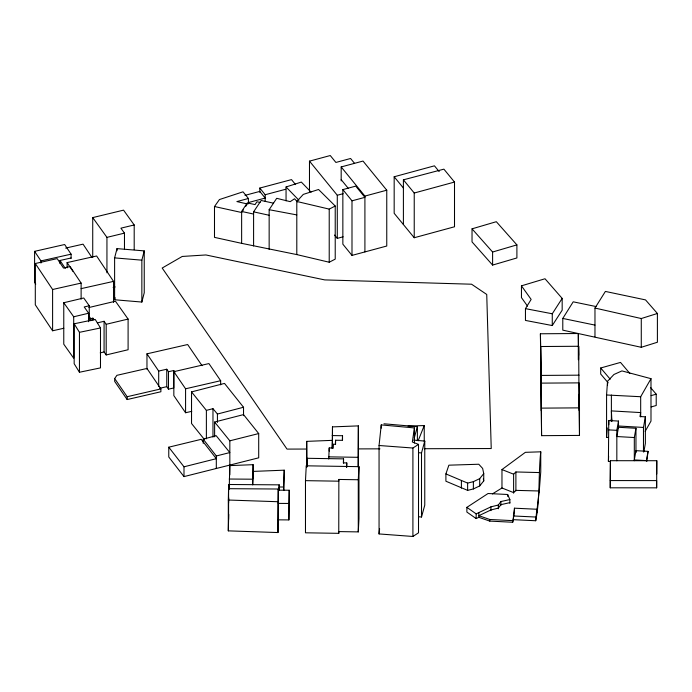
<?xml version="1.0" encoding="UTF-8"?>
<svg xmlns="http://www.w3.org/2000/svg" width="692" height="692" viewBox="0 0 692 692"><rect width="100%" height="100%" fill="white"/><g stroke="black" fill="none" stroke-linecap="round" stroke-linejoin="round"><path stroke-width="1.04" d="M656.647 487.834L656.777 460.716L610.405 460.699L610.249 480.568L610.249 487.808L656.647 487.834L656.647 480.594L610.249 480.568M610.249 487.808L610.405 460.699M656.734 473.994L656.777 460.716M358.093 466.892L358.361 425.883L332.489 426.895L332.186 448.338M277.968 532.555L278.253 489.019L228.585 488.682L228.308 500.031L228.308 530.859L277.968 532.555L278.253 489.019M228.585 503.058L228.715 497.903M228.94 488.621L229.043 484.495L279.196 484.85L279.196 489.988M228.308 530.859L228.715 514.355M279.196 484.85L279.075 490.178L289.221 490.239L288.884 519.917L278.253 519.839M279.265 489.815L279.334 486.995L283.625 487.012L284.23 470.179L253.116 471.408L252.718 484.893M288.884 519.917L289.221 490.239M252.684 484.331L253.116 464.678L229.787 465.612L229.208 489.305M283.815 490.412L284.23 470.179M332.221 448.053L332.489 440.346L306.703 441.366L306.703 467.187M610.517 461.495L608.406 461.382L608.77 420.511L618.492 421.073L618.492 428.417M608.406 461.382L608.614 456.175M332.186 435.571L342.523 435.726L342.28 440.337L335.568 440.233L335.369 444.299L332.964 444.255L332.765 447.992L329.21 447.932L328.735 458.986M306.418 466.607L306.867 458.294L343.543 458.874L343.336 462.879L346.77 462.939L346.77 467.221M305.475 480.655L306.253 465.811L358.966 466.659L358.966 518.81L358.274 531.897L338.855 531.594L338.76 533.333L305.475 532.805L305.475 480.655L338.76 481.182L338.855 479.444L358.274 479.755L358.966 466.659M346.545 467.187L346.77 462.939M608.493 437.43L606.573 437.413L606.573 394.985L607.515 381.327L613.951 374.484L621.944 370.912L650.99 378.671L650.99 421.091L645.16 431.358M606.573 437.413L607.221 427.95M509.866 503.318L509.866 499.555L507.668 494.495L488.05 493.517L466.875 507.357L466.875 512.063L476.157 518.567L478.847 517.313L489.789 521.102L512.703 522.252L513.3 519.675L535.712 520.739C540.288 497.981 538.22 474.773 540.755 451.815L525.358 452.334L501.968 469.565L501.968 488.543M539.137 492.592L540.755 471.858L540.755 451.815M414.43 427.933L412.337 441.972L418.513 444.394L418.513 532.831L412.908 536.464L379.06 533.939L379.06 445.501L381.24 424.914L414.43 427.933L414.43 443.027M379.06 533.939L379.605 528.792M536.862 511.353L539.137 490.983L515.895 490.368L513.611 492.609L501.968 487.99L492.401 493.915M513.3 519.675L514.459 508.188L536.862 509.251L536.862 512.962M514.459 510.281L512.703 522.252M535.712 520.739L536.862 509.251M634.313 437.534L635.965 428.279L618.492 427.275L616.832 436.54L634.313 437.534L634.313 460.725M648.049 451.357L646.406 460.613L634.313 459.921L635.965 450.665L648.049 451.357L646.769 461.469M616.832 460.786L616.832 430.329L618.492 421.073M643.473 451.885L643.473 427.44L645.368 416.826L639.979 416.532L640.68 412.579L611.382 410.901L611.918 421.428M643.854 451.885L645.368 443.399L645.368 416.826M114.612 257.891L117.009 248.61L144.239 250.902L144.239 292.785L141.851 302.049L114.612 299.766L114.612 257.891L141.851 260.166L144.239 250.902M114.612 299.766L115.14 297.707M414.257 438.036L417.38 426.687L383.956 423.789M418.478 516.742L421.506 517.019L421.506 452.957L424.767 441.089L413.686 440.095M421.506 517.019L424.767 505.151L424.767 441.089M445.899 473.925L448.866 465.18L478.769 464.237L482.644 468.423L483.743 473.622L483.743 480.905L479.703 485.922L473.371 488.95L467.628 490.377L445.899 481.217L445.899 473.925L467.628 483.094L473.371 481.667L479.703 478.639L483.743 473.622M418.141 440.813L424.239 425.554L408.029 426.099M650.99 378.671L640.68 396.724L640.68 416.878M525.453 308.649L531.145 299.411L521.457 285.839L545.011 278.755L562.172 298.399L562.172 310.18L552.268 325.551L525.453 320.422L525.453 308.649L552.268 313.77L562.172 298.399M594.973 336.814L594.973 308.052L605.388 291.427L645.532 299.904L657.4 313.476L657.4 342.237L641.276 347.298L562.786 330.153L562.786 318.441L573.201 301.816L596.037 306.547M296.799 254.587L296.799 201.467L303.286 194.4L318.554 189.487L335.222 206.017L335.222 259.128L329.219 262.233L296.799 254.587L241.638 243.35L241.638 211.449L247.312 202.903L255.063 204.598L256.931 201.77L260.097 202.462M243.342 209.935L241.638 212.505L214.494 206.527L214.494 237.365L241.638 243.35M245.608 206.519L247.312 203.958L236.898 201.571L248.411 198.483L248.411 203.803M253.592 245.963L253.592 211.847L261.152 200.472L273.6 203.197M269.153 249.38L269.153 209.702L276.705 198.31L290.207 201.657L294.524 198.786L297.439 201.805M114.682 378.567L116.896 375.332L146.964 368.455L160.881 388.913L160.881 391.75L127.155 399.552L114.682 381.413L114.682 378.567L127.155 396.715L127.155 399.552M214.494 206.527L219.425 199.555L243.022 191.814L248.411 198.483M498.344 508.784L498.344 505.013L500.922 501.553L509.866 499.555M610.379 420.71L611.806 419.188M513.611 493.171L513.611 474.193L515.895 471.953L539.137 472.558M379.06 445.501L412.908 448.027L418.513 444.394M296.799 201.467L329.219 209.114L335.222 206.017M498.344 505.013L490.931 506.855L476.157 513.862L466.875 507.357M286.055 200.87L286.055 186.97L301.331 182.074L311.063 192.108M594.973 308.052L641.276 318.536L657.4 313.476M472.031 228.836L496.32 221.7L516.898 244.89L516.898 257.952L492.6 265.079L472.031 241.897L472.031 228.836L492.6 252.018L492.6 265.079M492.6 252.018L516.898 244.89M608.173 382.84L600.699 374.035L600.699 367.988L620.499 362.418L629.824 373.403M651.155 395.616L656.215 394.189L656.215 405.512L651.155 406.931M203.214 439.178L216.129 435.649L229.831 452.568L216.311 455.976L203.214 439.178L203.214 443.347M403.401 224.554L403.401 179.834L443.892 169.151L454.506 182.057L454.506 226.777L414.231 237.737L394.172 213.3L394.172 176.771L434.438 165.829L439.169 171.581M403.401 179.834L414.231 193.016L454.506 182.057M309.48 191.321L309.48 161.141L330.266 155.536L335.897 162.447L350.584 158.494L354.512 163.321M341.182 180.897L341.182 166.936L363.015 161.063L386.759 190.196L386.759 246.023L351.994 255.4L342.851 244.172L342.851 189.599L355.766 186.122L364.909 197.35L351.994 200.827L342.851 189.599M309.48 161.141L337.289 195.256L343.12 193.691M341.182 166.936L364.909 196.087L386.759 190.196M334.573 235.055L337.289 238.377L343.12 236.802M259.811 192.367L259.811 188.068L291.514 179.609L295.553 184.6M245.003 195.352L259.811 191.407L265.174 198.068L248.411 202.548M259.811 188.068L265.174 194.737L285.64 189.271M243.532 407.259L224.511 383.411L191.537 391.906L206.38 410.373L212.972 408.678L217.426 414.041L243.532 407.259L243.532 415.684M258.704 433.564L243.532 414.603L214.615 422.034L229.831 440.821L258.704 433.564L258.704 457.819L183.994 476.606L168.77 456.988L168.77 447.196L201.225 439.325L216.311 458.684L183.994 466.806L168.77 447.196M92.728 257.355L92.728 217.599L123.557 210.143L134.196 224.961L134.196 249.674M134.196 224.961L120.91 228.178L124.474 233.126L124.474 249.241M92.728 217.599L106.94 237.365L124.474 233.126M113.133 287.44L115.192 286.938M63.768 302.741L73.707 316.78L73.707 358.231L63.768 344.183L63.768 302.741L83.741 297.984L89.251 305.76L89.251 320.638M89.251 305.76L84.208 306.963L88.645 313.225L88.645 321.719M88.861 307.542L115.46 301.21L128.098 319.073L128.098 349.737L106.196 354.953L104.077 351.951L104.077 321.287L97.347 322.887M73.707 316.78L88.645 313.225M104.077 321.287L106.196 324.288L128.098 319.073M100.228 352.868L104.077 351.951M89.251 316.538L90.764 318.666L92.892 318.164L94.051 319.816M127.155 396.715L160.881 388.913M220.661 380.704L208.923 363.577L173.839 371.665L185.577 388.792L220.661 380.704L220.661 384.873M173.839 371.665L173.839 395.625L185.577 412.752L191.77 411.325M146.964 369.243L146.964 353.837L187.653 344.529L202.047 365.67M146.964 353.837L158.693 371.059L166.763 369.217L168.467 371.725L168.467 389.181L173.753 387.97L173.753 370.514L168.467 371.725M159.696 388.281L166.763 386.672L168.467 389.181M35.759 284.118L34.6 282.379L34.6 251.352L64.65 244.518L71.086 254.172L71.086 258.445M65.679 248.099L83.057 244.155L91.898 257.433M71.086 254.172L40.958 260.919L34.6 251.352M60.014 263.617L60.014 260.477L71.086 257.986M81.12 283.089L70.091 266.567L63.474 268.046L57.185 258.609L35.301 263.514L52.601 289.498L81.12 283.089L81.12 299.152M35.301 263.514L35.301 304.809L52.601 330.785L63.811 328.267M67.107 267.856L67.107 262.597L96.621 255.988L113.54 281.385L113.54 302.404M81.12 288.642L113.54 281.385M509.866 502.643L500.922 504.65L498.344 508.11L490.931 509.952L478.847 515.696L489.789 519.484L512.703 520.635M74.165 323.787L95.202 319.419L100.487 327.965L100.487 367.885L79.45 372.253L74.165 363.715L74.165 323.787L79.45 332.333L79.45 372.253M79.45 332.333L100.487 327.965M541.577 435.666L541.187 383.126L579.1 382.875L579.489 407.865L579.489 435.415L541.577 435.666L540.409 333.778L578.313 333.518L578.659 355.29M579.1 410.425L578.659 346.268L540.746 346.519L540.746 381.776M540.409 333.778L541.187 375.419L579.1 375.168M541.577 408.124L579.489 407.865M306.469 449.047L287.016 449.099L162.188 268.029L182.247 256.447L205.905 254.959L324.721 279.905L471.563 284.213L486.736 294.455L491.233 448.537L424.239 448.719M358.326 448.9L379.943 448.84M229.208 479.037L252.684 479.201M278.253 503.395L288.884 503.465M606.573 394.985L640.68 396.724M328.735 456.858L358.093 457.317M228.308 500.031L277.968 501.726M513.3 515.964L535.712 517.036M608.406 429.879L616.832 430.329M618.492 426.004L643.473 427.44M418.478 452.68L421.506 452.957M269.153 209.702L296.799 214.909M562.786 318.441L594.973 325.102M241.638 211.449L253.592 214.062M253.592 211.847L269.153 215.264M501.968 469.565L513.611 474.193M286.055 186.97L298.901 200.213M650.653 387.641L656.215 394.189M600.699 367.988L610.214 379.199M394.172 176.771L403.401 188.025M341.182 179.643L348.318 188.406M204.356 439.446L191.537 423.504L191.537 391.906M527.512 306.098L521.457 297.621L521.457 285.839M173.753 370.514L174.886 372.192M67.107 262.597L73.023 271.463M60.014 260.477L65.333 268.461M483.301 478.829L483.743 480.905M578.849 394.362L579.489 435.415M306.703 441.366L306.85 466.771M641.276 318.536L641.276 347.298M635.965 428.279L635.965 452.611M611.382 395.046L611.382 421.558M608.77 420.511L608.77 424.715M607.515 381.327L607.515 385.565M578.659 346.268L578.659 359.485M578.313 333.518L578.313 359.745M552.268 313.77L552.268 325.551M541.187 375.419L541.187 410.676M515.895 471.953L515.895 490.931M514.459 508.188L514.459 510.964M507.668 494.495L507.668 496.372M500.922 501.553L500.922 505.316M490.931 506.855L490.931 510.627M489.789 519.484L489.789 521.102M479.703 478.639L479.703 485.922M478.847 512.608L478.847 517.313M476.157 513.862L476.157 518.567M473.371 481.667L473.371 488.95M467.628 483.094L467.628 490.377M461.4 480.845L461.4 488.137M424.239 425.554L424.239 441.565M417.38 426.687L417.38 440.57M414.231 193.016L414.231 237.737M412.908 448.027L412.908 536.464M381.24 424.914L381.24 428.149M364.909 196.087L364.909 251.914M358.361 425.883L358.361 466.322M358.274 479.755L358.274 531.897M351.994 200.827L351.994 255.4M343.543 458.874L343.543 463.164M342.523 435.726L342.523 439.982M338.855 479.444L338.76 533.333M337.289 195.256L337.289 238.377M335.568 440.233L335.568 444.489M332.964 444.255L332.964 448.511M332.489 426.895L332.489 440.735M329.219 209.114L329.219 262.233M329.21 447.932L329.21 451.123M306.867 458.294L306.867 466.866M283.625 487.012L283.625 489.901M279.334 486.995L279.334 489.875M265.174 194.737L265.174 201.285M253.116 464.678L253.116 478.146M229.831 440.821L229.831 465.076M229.787 465.612L229.787 474.85M229.043 484.495L229.043 488.613M228.585 488.682L228.585 519.51M217.426 414.041L217.426 422.466M216.311 455.976L216.311 468.484M214.615 422.034L214.615 436.799M212.972 408.678L212.972 437.119M206.38 410.373L206.38 438.806M185.577 388.792L185.577 412.752M183.994 466.806L183.994 476.606M166.763 369.217L166.763 386.672M158.693 371.059L158.693 386.456M141.851 260.166L141.851 302.049M117.009 248.61L117.009 250.763M106.94 237.365L106.94 272.821M106.196 324.288L106.196 354.953M92.892 318.164L92.892 320.275M90.764 318.666L90.764 320.785M52.601 289.498L52.601 330.785M40.958 260.919L40.958 263.055"/></g></svg>
